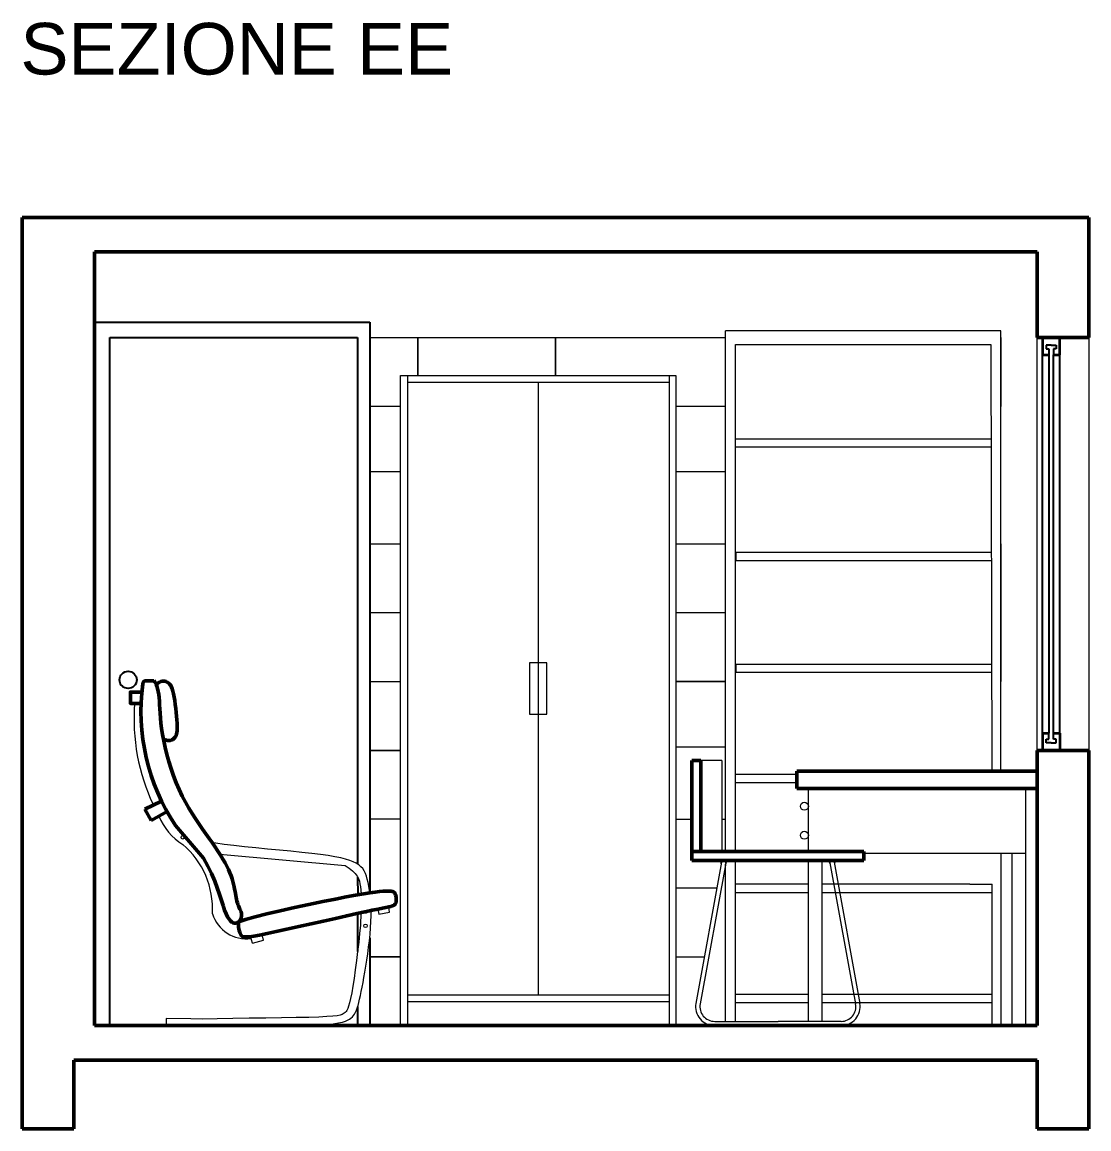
# Model space of a CAD drawing. Header units: millimetres. Extents: x 3258 to 5904, y 891 to 1994.
# Drawn here: x 4888.5 to 5198.5, y 1623.3 to 1945 of the extents above; entities that cross this region are included whole.
import ezdxf

# ---------------------------------------------------------------- set-up
doc = ezdxf.new("R2010")
doc.units = ezdxf.units.MM
doc.header["$LTSCALE"] = 0.5
for name, color, linetype, lineweight in [('AA - linee oggetti sezionati', 6, 'Continuous', 50), ('AA - montanti', 7, 'Continuous', 35), ('AA - pareti sezionate', 7, 'Continuous', 50), ('AA - serramenti e porte', 4, 'Continuous', 25), ('AA - struttura finestre', 1, 'Continuous', 25), ('AA- arredo', 8, 'Continuous', 18)]:
    doc.layers.add(name, color=color, linetype=linetype, lineweight=lineweight)
doc.styles.add('ARIAL', font='arial.ttf')

msp = doc.modelspace()

# ---------------------------------------------------------------- linework, layer by layer
at = {"layer": 'AA - linee oggetti sezionati'}
for p, q in [((5083.14, 1730.38), (5083.14, 1701.38)), ((5085.7, 1730.38), (5083.14, 1730.38)), ((5085.7, 1730.38), (5085.7, 1703.94)), ((5113.66, 1727.34), (5183.51, 1727.34)), ((5113.66, 1727.34), (5113.66, 1722.24)), ((5183.51, 1722.24), (5113.66, 1722.24)), ((4924.18, 1716.29), (4929.01, 1718.63)), ((4924.18, 1716.29), (4926.05, 1713.01)), ((4926.05, 1713.01), (4930.61, 1715.55)), ((5133.14, 1703.94), (5083.14, 1703.94)), ((5133.14, 1703.94), (5133.14, 1701.38)), ((5133.14, 1701.38), (5083.14, 1701.38)), ((5133.14, 1701.38), (5083.14, 1701.38))]:
    msp.add_line(p, q, dxfattribs=at)
at = {"layer": 'AA - linee oggetti sezionati', "elevation": 0}
for points in [[(4924.48, 1753.59), (4926.79, 1753.54)], [(4923.31, 1750.29), (4923.31, 1750.29), (4919.98, 1750.29), (4919.98, 1746.99), (4923.09, 1746.99)]]:
    msp.add_lwpolyline(points, dxfattribs=at)
at = {"layer": 'AA - linee oggetti sezionati'}
for points in [[(4926.79, 1753.54), (4927.01, 1753.35), (4927.24, 1753.03), (4927.46, 1752.57), (4927.66, 1751.99), (4927.86, 1751.3), (4928.04, 1750.51), (4928.19, 1749.63), (4928.31, 1748.68), (4928.4, 1747.66), (4928.47, 1746.56), (4928.54, 1745.38), (4928.62, 1744.12), (4928.72, 1742.75), (4928.86, 1741.28), (4929.05, 1739.69), (4929.31, 1737.98), (4929.65, 1736.14), (4930.08, 1734.19), (4930.57, 1732.18), (4931.15, 1730.11), (4931.79, 1728.03), (4932.5, 1725.96), (4933.28, 1723.92), (4934.12, 1721.95), (4935.01, 1720.08), (4935.95, 1718.29), (4936.93, 1716.59), (4937.93, 1714.96), (4938.94, 1713.4), (4939.95, 1711.91), (4940.95, 1710.47), (4941.93, 1709.09), (4942.87, 1707.75), (4943.69, 1706.57)], [(4929.55, 1736.7), (4930.13, 1736.42), (4930.67, 1736.25), (4931.15, 1736.2), (4931.59, 1736.24), (4931.98, 1736.37), (4932.33, 1736.56), (4932.63, 1736.8), (4932.88, 1737.07), (4933.09, 1737.37), (4933.27, 1737.7), (4933.4, 1738.08), (4933.5, 1738.53), (4933.56, 1739.05), (4933.59, 1739.66), (4933.58, 1740.38), (4933.55, 1741.22), (4933.49, 1742.19), (4933.4, 1743.26), (4933.29, 1744.39), (4933.16, 1745.55), (4933.01, 1746.7), (4932.85, 1747.82), (4932.67, 1748.85), (4932.49, 1749.78), (4932.3, 1750.57), (4932.1, 1751.22), (4931.9, 1751.76), (4931.68, 1752.2), (4931.44, 1752.54), (4931.19, 1752.82), (4930.92, 1753.03), (4930.63, 1753.2), (4930.31, 1753.34), (4929.98, 1753.43), (4929.62, 1753.47), (4929.23, 1753.45), (4928.83, 1753.34), (4928.4, 1753.15), (4927.96, 1752.86), (4927.49, 1752.46)], [(4928.11, 1750.05), (4928.11, 1750.07)], [(4943.71, 1706.57), (4946.17, 1702.86), (4946.85, 1701.75), (4947.47, 1700.68), (4948.02, 1699.66), (4948.49, 1698.69), (4948.89, 1697.75), (4949.22, 1696.87), (4949.51, 1696.02), (4949.75, 1695.21), (4949.94, 1694.45), (4950.11, 1693.72), (4950.25, 1693.03), (4950.38, 1692.38), (4950.49, 1691.76), (4950.6, 1691.17), (4950.7, 1690.61), (4950.81, 1690.08), (4950.93, 1689.57), (4951.07, 1689.07), (4951.23, 1688.6), (4951.41, 1688.13), (4951.6, 1687.68), (4951.79, 1687.24), (4951.97, 1686.81), (4952.12, 1686.38), (4952.23, 1685.96), (4952.28, 1685.55), (4952.27, 1685.14), (4952.19, 1684.73), (4952.03, 1684.34), (4951.82, 1683.98), (4951.55, 1683.66), (4951.24, 1683.4), (4950.91, 1683.21), (4950.55, 1683.1), (4950.18, 1683.09), (4949.8, 1683.19), (4949.42, 1683.41), (4949.03, 1683.78), (4948.64, 1684.31), (4948.23, 1685), (4947.8, 1685.88), (4947.36, 1686.95), (4946.9, 1688.25), (4946.41, 1689.76), (4945.86, 1691.47), (4945.23, 1693.36), (4944.48, 1695.38), (4943.58, 1697.52), (4942.49, 1699.74), (4941.2, 1702.01), (4933.06, 1711.52)], [(4989.55, 1691.94), (4989.55, 1691.94), (4991.09, 1692.16), (4992.33, 1692.3), (4993.34, 1692.39), (4994.15, 1692.45), (4994.82, 1692.46), (4995.37, 1692.46), (4995.8, 1692.42), (4996.14, 1692.35), (4996.41, 1692.25), (4996.6, 1692.12), (4996.75, 1691.97), (4996.87, 1691.78), (4996.97, 1691.56), (4997.05, 1691.32), (4997.11, 1691.06), (4997.16, 1690.78), (4997.2, 1690.5), (4997.22, 1690.22), (4997.23, 1689.95), (4997.24, 1689.69), (4997.23, 1689.44), (4997.2, 1689.21), (4997.15, 1689), (4997.05, 1688.8), (4996.91, 1688.62), (4996.7, 1688.45), (4996.43, 1688.29), (4996.08, 1688.14), (4995.62, 1688), (4995.03, 1687.85), (4994.25, 1687.68), (4993.24, 1687.47), (4991.93, 1687.2), (4990.28, 1686.87), (4989.92, 1686.79)], [(4951.41, 1683.51), (4953.4, 1684.17), (4956.22, 1684.96), (4959.66, 1685.82), (4963.54, 1686.74), (4967.67, 1687.66), (4971.84, 1688.56), (4975.86, 1689.4), (4979.54, 1690.14), (4982.72, 1690.76), (4985.42, 1691.26), (4989.55, 1691.94)], [(4989.92, 1686.79), (4985.78, 1685.91), (4982.86, 1685.27), (4979.58, 1684.53), (4976.07, 1683.75), (4972.46, 1682.94), (4968.89, 1682.14), (4965.48, 1681.38), (4962.37, 1680.7), (4959.68, 1680.12), (4957.51, 1679.68), (4955.82, 1679.37), (4954.55, 1679.19), (4953.63, 1679.11), (4952.99, 1679.14), (4952.56, 1679.27), (4952.28, 1679.48), (4952.08, 1679.77), (4951.89, 1680.12), (4951.73, 1680.53), (4951.59, 1680.99), (4951.47, 1681.47), (4951.39, 1681.98), (4951.35, 1682.5), (4951.36, 1683.01), (4951.41, 1683.51)]]:
    msp.add_lwpolyline(points, dxfattribs=at)
for centre, radius, start, end in [((4924.43, 1752.75), 0.841, 86.3923, 181.379), ((4983.07, 1744.71), 60.02, 172.3224, 213.5756)]:
    msp.add_arc(centre, radius, start, end, dxfattribs=at)
at = {"layer": 'AA - montanti'}
for p, q in [((5185.05, 1853.34), (5185.05, 1848.34)), ((5185.05, 1848.34), (5186.9, 1848.34)), ((5188.2, 1848.34), (5190.05, 1848.34)), ((5185.05, 1738.34), (5186.9, 1738.34)), ((5188.2, 1738.34), (5190.05, 1738.34))]:
    msp.add_line(p, q, dxfattribs=at)
at = {"layer": 'AA - montanti', "linetype": 'Continuous'}
for p, q in [((5190.05, 1848.34), (5190.05, 1853.34)), ((5185.05, 1738.34), (5185.05, 1733.34)), ((5190.05, 1738.34), (5190.05, 1733.34))]:
    msp.add_line(p, q, dxfattribs=at)
at = {"layer": 'AA - pareti sezionate'}
for p, q in [((4888.51, 1888.27), (5198.51, 1888.27)), ((4888.51, 1623.34), (4888.51, 1888.27)), ((5198.51, 1853.34), (5198.51, 1888.27)), ((5183.51, 1878.27), (4909.51, 1878.27)), ((4909.51, 1653.34, 0), (4909.51, 1878.27)), ((5183.51, 1853.34), (5183.51, 1878.27)), ((5183.51, 1853.34), (5198.51, 1853.34)), ((5183.51, 1653.34), (5183.51, 1733.34)), ((5183.51, 1733.34), (5198.51, 1733.34)), ((5198.51, 1733.34), (5198.51, 1653.34)), ((5198.51, 1623.34), (5198.51, 1653.34)), ((4903.51, 1643.34), (4903.51, 1623.34)), ((5183.51, 1643.34), (5183.51, 1623.34)), ((4903.51, 1623.34), (4888.51, 1623.34)), ((5183.51, 1623.34), (5198.51, 1623.34))]:
    msp.add_line(p, q, dxfattribs=at)
at = {"layer": 'AA - pareti sezionate', "elevation": 0}
for points in [[(5183.51, 1653.34), (4909.51, 1653.34)], [(4903.51, 1643.34), (5183.51, 1643.34)]]:
    msp.add_lwpolyline(points, dxfattribs=at)
at = {"layer": 'AA - serramenti e porte'}
for p, q in [((4909.51, 1857.84), (4989.51, 1857.84)), ((4989.51, 1857.84), (4989.51, 1814.29)), ((4914.01, 1853.34), (4986.01, 1853.34)), ((4914.01, 1653.34), (4914.01, 1853.34)), ((4923.01, 1853.34), (4986.01, 1853.34)), ((4986.01, 1853.34), (4986.01, 1814.29)), ((5185.05, 1738.34), (5185.05, 1848.34)), ((5190.05, 1738.34), (5190.05, 1848.34)), ((4986.01, 1814.29), (4986.01, 1700.28)), ((4989.51, 1814.29), (4989.51, 1693.35)), ((4986.01, 1696.53), (4986.02, 1691.36)), ((4989.51, 1693.34), (4989.51, 1692.08)), ((4986.01, 1685.96), (4986.01, 1674.9)), ((4989.51, 1678.83), (4989.51, 1653.34)), ((4986.01, 1658.85), (4986.01, 1653.34))]:
    msp.add_line(p, q, dxfattribs=at)
msp.add_circle((4919.31, 1753.84), 2.5, dxfattribs=at)
at = {"layer": 'AA - struttura finestre'}
for p, q in [((5187.55, 1851.11), (5186.07, 1851.11)), ((5186.07, 1851.11), (5186.07, 1850.1)), ((5186.07, 1850.1), (5186.9, 1850.1)), ((5186.9, 1850.1), (5186.9, 1848.34)), ((5187.55, 1851.11), (5189.03, 1851.11)), ((5189.03, 1850.1), (5188.2, 1850.1)), ((5188.2, 1850.1), (5188.2, 1848.34)), ((5189.03, 1851.11), (5189.03, 1850.1)), ((5186.9, 1848.34), (5186.9, 1738.34)), ((5188.2, 1738.34), (5188.2, 1848.34)), ((5186.9, 1736.57), (5186.9, 1738.34)), ((5188.2, 1736.57), (5188.2, 1738.34)), ((5186.07, 1735.57), (5186.07, 1736.57)), ((5186.07, 1736.57), (5186.9, 1736.57)), ((5187.55, 1735.57), (5186.07, 1735.57)), ((5187.55, 1735.57), (5189.03, 1735.57)), ((5189.03, 1736.57), (5188.2, 1736.57)), ((5189.03, 1735.57), (5189.03, 1736.57))]:
    msp.add_line(p, q, dxfattribs=at)
at = {"layer": 'AA- arredo'}
for p, q in [((5003.51, 1853.34), (5092.95, 1853.34)), ((5003.51, 1842.34), (5003.51, 1853.34)), ((5043.51, 1853.34), (5043.51, 1842.34)), ((5043.51, 1842.34), (5043.51, 1853.34)), ((5043.51, 1842.34), (5043.51, 1853.34)), ((5172.95, 1855.34), (5092.95, 1855.34)), ((5172.95, 1727.34), (5172.95, 1855.34)), ((5183.51, 1733.34), (5183.51, 1853.34)), ((5198.51, 1853.34), (5198.51, 1733.34)), ((5095.83, 1703.94), (5095.83, 1851.34)), ((5095.83, 1851.34), (5170.06, 1851.34)), ((5170.06, 1851.34), (5170.35, 1727.34)), ((5000.5, 1842.34), (5000.5, 1653.34)), ((5000.5, 1840.34), (5076.5, 1840.34)), ((5038.5, 1840.34), (5038.5, 1662.34)), ((5076.5, 1842.34), (5076.5, 1653.34)), ((5170.12, 1823.85), (5095.95, 1823.85)), ((5095.95, 1821.55), (5170.13, 1821.55)), ((4998.5, 1814.29), (4989.51, 1814.29)), ((5092.95, 1814.29), (5078.5, 1814.29)), ((5170.2, 1790.85), (5095.95, 1790.85)), ((5095.95, 1790.85), (5095.95, 1788.55)), ((5095.95, 1788.55), (5170.21, 1788.55)), ((5170.28, 1758.35), (5095.95, 1758.35)), ((5095.95, 1758.35), (5095.95, 1756.05)), ((5095.95, 1756.05), (5170.28, 1756.05)), ((5092.95, 1734.29), (5078.5, 1734.29)), ((5091.88, 1730.38), (5085.7, 1730.38)), ((5091.88, 1730.38), (5091.88, 1703.94)), ((5113.66, 1726.35), (5095.95, 1726.35)), ((5095.95, 1724.05), (5113.66, 1724.05)), ((5116.99, 1703.94), (5116.99, 1722.24)), ((5180.18, 1653.34), (5180.18, 1722.24)), ((4944.78, 1706.37), (4943.71, 1706.57)), ((4947.25, 1706.02), (4944.78, 1706.37)), ((4950.06, 1705.67), (4947.25, 1706.02)), ((4953.17, 1705.34), (4950.06, 1705.67)), ((4956.46, 1705), (4953.17, 1705.34)), ((4959.86, 1704.67), (4956.46, 1705)), ((4945.93, 1703.23), (4982.35, 1699.9)), ((4963.27, 1704.34), (4959.86, 1704.67)), ((4966.61, 1704.02), (4963.27, 1704.34)), ((4969.77, 1703.7), (4966.61, 1704.02)), ((4972.66, 1703.38), (4969.77, 1703.7)), ((4975.23, 1703.07), (4972.66, 1703.38)), ((4977.47, 1702.76), (4975.23, 1703.07)), ((4979.41, 1702.44), (4977.47, 1702.76)), ((4981.08, 1702.11), (4979.41, 1702.44)), ((4982.51, 1701.75), (4981.08, 1702.11)), ((4983.72, 1701.38), (4982.51, 1701.75)), ((5180.18, 1703.38), (5133.14, 1703.38)), ((5176.18, 1653.34), (5176.18, 1703.38)), ((4982.35, 1699.9), (4983.59, 1699.09)), ((4983.59, 1699.09), (4984.56, 1698.31)), ((4984.75, 1700.98), (4983.72, 1701.38)), ((4985.61, 1700.54), (4984.75, 1700.98)), ((4986.35, 1700.07), (4985.61, 1700.54)), ((4986.96, 1699.54), (4986.35, 1700.07)), ((4987.48, 1698.97), (4986.96, 1699.54)), ((4987.91, 1698.32), (4987.48, 1698.97)), ((5091.79, 1700.87), (5084.31, 1659.8)), ((5093, 1700.59), (5085.54, 1659.65)), ((5095.83, 1654.58), (5095.83, 1701.38)), ((5116.99, 1654.58), (5116.99, 1701.38)), ((5120.99, 1654.58), (5120.99, 1701.38)), ((5123.26, 1700.71), (5130.74, 1659.65)), ((5124.48, 1700.87), (5131.97, 1659.8)), ((4984.56, 1698.31), (4985.3, 1697.57)), ((4985.3, 1697.57), (4985.85, 1696.83)), ((4985.85, 1696.83), (4986.24, 1696.1)), ((4986.24, 1696.1), (4986.51, 1695.34)), ((4986.51, 1695.34), (4986.69, 1694.55)), ((4988.27, 1697.61), (4987.91, 1698.32)), ((4988.56, 1696.81), (4988.27, 1697.61)), ((4988.82, 1695.92), (4988.56, 1696.81)), ((4989.05, 1694.94), (4988.82, 1695.92)), ((4986.69, 1694.55), (4986.82, 1693.72)), ((4986.82, 1693.72), (4986.93, 1692.82)), ((4986.93, 1692.82), (4987.02, 1691.52)), ((4989.26, 1693.85), (4989.05, 1694.94)), ((4989.53, 1691.94), (4989.26, 1693.85)), ((5116.99, 1694.49), (5095.95, 1694.49)), ((5142.14, 1694.49), (5120.99, 1694.49)), ((5163.95, 1694.49), (5142.14, 1694.49)), ((5163.95, 1694.49), (5170.43, 1694.51)), ((5170.43, 1653.34), (5170.43, 1694.49)), ((5095.95, 1692.05), (5116.99, 1692.05)), ((5120.99, 1692.05), (5141.74, 1692.05)), ((5141.74, 1692.05), (5170.43, 1692.05)), ((4986.95, 1686.16), (4986.8, 1682.5)), ((4989.93, 1685.3), (4989.92, 1686.79)), ((4986.8, 1682.5), (4986.58, 1680.15)), ((4989.78, 1681.77), (4989.88, 1683.57)), ((4989.88, 1683.57), (4989.93, 1685.3)), ((4986.58, 1680.15), (4986.32, 1677.59)), ((4989.43, 1678.02), (4989.62, 1679.91)), ((4989.62, 1679.91), (4989.78, 1681.77)), ((4986.32, 1677.59), (4986.01, 1674.92)), ((4988.94, 1674.24), (4989.19, 1676.12)), ((4989.19, 1676.12), (4989.43, 1678.02)), ((4986.01, 1674.92), (4985.68, 1672.23)), ((4988.66, 1672.4), (4988.94, 1674.24)), ((4985.33, 1669.59), (4984.97, 1667.09)), ((4985.68, 1672.23), (4985.33, 1669.59)), ((4988.1, 1668.92), (4988.38, 1670.62)), ((4988.38, 1670.62), (4988.66, 1672.4)), ((4984.97, 1667.09), (4984.62, 1664.81)), ((4987.57, 1665.86), (4987.83, 1667.33)), ((4987.83, 1667.33), (4988.1, 1668.92)), ((4984.62, 1664.81), (4984.28, 1662.84)), ((4986.82, 1662.06), (4987.07, 1663.22)), ((4987.07, 1663.22), (4987.31, 1664.48)), ((4987.31, 1664.48), (4987.57, 1665.86)), ((4983.67, 1659.98), (4983.4, 1659.02)), ((4983.97, 1661.24), (4983.67, 1659.98)), ((4984.28, 1662.84), (4983.97, 1661.24)), ((4986.12, 1659.2), (4986.35, 1660.05)), ((4986.35, 1660.05), (4986.59, 1661)), ((4986.59, 1661), (4986.82, 1662.06)), ((5116.99, 1662.35), (5095.95, 1662.35)), ((5095.95, 1660.05), (5116.99, 1660.05)), ((5170.43, 1662.35), (5120.99, 1662.35)), ((5120.99, 1660.05), (5170.43, 1660.05)), ((5136.86, 1662.35), (5132.62, 1662.35)), ((5132.62, 1660.05), (5136.48, 1660.05)), ((4981.85, 1656.76), (4981.47, 1656.57)), ((4982.13, 1656.95), (4981.85, 1656.76)), ((4982.38, 1657.16), (4982.13, 1656.95)), ((4982.63, 1657.42), (4982.38, 1657.16)), ((4982.88, 1657.79), (4982.63, 1657.42)), ((4983.13, 1658.3), (4982.88, 1657.79)), ((4983.4, 1659.02), (4983.13, 1658.3)), ((4984.81, 1656.27), (4985.12, 1656.71)), ((4985.12, 1656.71), (4985.4, 1657.22)), ((4985.4, 1657.22), (4985.65, 1657.8)), ((4985.65, 1657.8), (4985.89, 1658.46)), ((4985.89, 1658.46), (4986.12, 1659.2)), ((4930.41, 1655.45), (4930.41, 1653.34)), ((4937.51, 1655.34), (4930.41, 1655.45)), ((4941.04, 1655.21), (4937.51, 1655.34)), ((4945.19, 1655.33), (4941.04, 1655.21)), ((4949.74, 1655.42), (4945.19, 1655.33)), ((4954.51, 1655.49), (4949.74, 1655.42)), ((4959.29, 1655.55), (4954.51, 1655.49)), ((4963.9, 1655.61), (4959.29, 1655.55)), ((4968.13, 1655.67), (4963.9, 1655.61)), ((4971.8, 1655.74), (4968.13, 1655.67)), ((4971.22, 1653.39), (4974.35, 1653.54)), ((4974.77, 1655.84), (4971.8, 1655.74)), ((4974.35, 1653.54), (4976.87, 1653.71)), ((4977.06, 1655.95), (4974.77, 1655.84)), ((4976.87, 1653.71), (4978.86, 1653.9)), ((4978.79, 1656.09), (4977.06, 1655.95)), ((4980.03, 1656.24), (4978.79, 1656.09)), ((4978.86, 1653.9), (4980.41, 1654.12)), ((4980.9, 1656.4), (4980.03, 1656.24)), ((4980.41, 1654.12), (4981.58, 1654.36)), ((4981.47, 1656.57), (4980.9, 1656.4)), ((4981.58, 1654.36), (4982.45, 1654.62)), ((4982.45, 1654.62), (4983.11, 1654.9)), ((4983.11, 1654.9), (4983.63, 1655.2)), ((4983.63, 1655.2), (4984.08, 1655.52)), ((4984.08, 1655.52), (4984.47, 1655.87)), ((4984.47, 1655.87), (4984.81, 1656.27)), ((5089.77, 1654.58), (5108.23, 1654.58)), ((5126.51, 1654.58), (5108.23, 1654.58))]:
    msp.add_line(p, q, dxfattribs=at)
at = {"layer": 'AA- arredo', "lineweight": 13}
for p, q in [((5000.5, 1662.34), (5076.5, 1662.34)), ((5000.5, 1660.34), (5076.5, 1660.34))]:
    msp.add_line(p, q, dxfattribs=at)
at = {"layer": 'AA- arredo', "elevation": 0}
for points in [[(4989.51, 1853.34), (5003.51, 1853.34), (5003.51, 1842.34)], [(5092.95, 1793.34), (5092.95, 1793.34), (5092.95, 1855.34)], [(5172.95, 1853.34), (5172.95, 1853.34), (5172.95, 1833.34)], [(4998.5, 1833.34), (4989.51, 1833.34)], [(5092.95, 1833.34), (5078.5, 1833.34)], [(5172.95, 1793.34), (5172.95, 1812.39)], [(4989.51, 1793.34), (4998.5, 1793.34)], [(5078.5, 1793.34), (5092.95, 1793.34)], [(5092.95, 1703.94), (5092.95, 1793.34)], [(5172.95, 1793.34), (5172.95, 1793.34), (5172.95, 1773.34)], [(4998.5, 1773.34), (4989.51, 1773.34)], [(5092.95, 1773.34), (5078.5, 1773.34)], [(5172.95, 1773.34), (5172.95, 1773.34), (5172.95, 1753.34)], [(4989.51, 1753.34), (4998.5, 1753.34)], [(5078.5, 1753.34), (5092.95, 1753.34)], [(5092.95, 1753.34), (5078.5, 1753.34)], [(4989.51, 1733.34), (4998.5, 1733.34)], [(4998.5, 1733.34), (4989.51, 1733.34)], [(4998.5, 1713.34), (4989.51, 1713.34)], [(5078.5, 1713.34), (5083.14, 1713.34)], [(5091.88, 1713.34), (5092.95, 1713.34)], [(5172.95, 1703.38), (5172.95, 1673.34)], [(5092.95, 1654.58), (5092.95, 1700.31)], [(5090.42, 1693.34), (5078.5, 1693.34)], [(4991.9, 1687.2), (4992.13, 1685.76), (4995.27, 1686.36), (4995.03, 1687.85)], [(4955.49, 1677.33), (4954.92, 1679.24)], [(4955.49, 1677.33), (4958.68, 1678.19), (4958.28, 1679.84)], [(4998.5, 1673.39), (4989.51, 1673.34)], [(4989.51, 1673.34), (4998.5, 1673.34)], [(5078.5, 1673.34), (5086.77, 1673.34)], [(5172.95, 1673.34), (5172.95, 1653.34)]]:
    msp.add_lwpolyline(points, dxfattribs=at)
for points in [[(4998.5, 1842.34), (5078.5, 1842.34), (5078.5, 1653.34), (4998.5, 1653.34)], [(5041, 1743.84), (5041, 1758.84), (5036, 1758.84), (5036, 1743.84)]]:
    msp.add_lwpolyline(points, close=True, dxfattribs=at)
at = {"layer": 'AA- arredo'}
for centre, radius in [((5115.83, 1717.1), 1.16), ((4935.18, 1708.07), 0.494), ((5115.83, 1708.69), 1.16), ((4988.29, 1682.36), 0.494)]:
    msp.add_circle(centre, radius, dxfattribs=at)
for centre, radius, start, end in [((4978.74, 1742.33), 57.72, 175.3648, 205.4972), ((4944.04, 1720.42), 16.92, 201.3538, 238.5141), ((4919.29, 1687.28), 24.56, 356.7367, 49.6259), ((5090.78, 1700.35), 0.911, 358.663, 73.0643), ((5092.4, 1700.76), 0.619, 344.107, 169.6741), ((5094.2, 1700.16), 1.27, 123.323, 171.5301), ((5122.07, 1700.16), 1.27, 8.4699, 56.677), ((5123.88, 1700.76), 0.619, 10.3259, 184.752), ((5125.49, 1700.35), 0.911, 106.9357, 181.337), ((4953.63, 1688.86), 10.26, 196.9137, 278.108), ((4988.44, 1686.59), 0.494, 205.4062, 358.6245), ((5089.77, 1658.88), 5.54, 170.3625, 270), ((5089.77, 1658.88), 4.3, 169.6775, 270), ((5126.51, 1658.88), 5.54, 270, 9.6375), ((5126.51, 1658.88), 4.3, 270, 10.3225)]:
    msp.add_arc(centre, radius, start, end, dxfattribs=at)

# ---------------------------------------------------------------- texts
at = {"layer": 'AA - pareti sezionate', "insert": (4888.01, 1944.8), "char_height": 15, "attachment_point": 1, "style": 'ARIAL'}
msp.add_mtext_dynamic_manual_height_columns('SEZIONE EE', width=173.5939, gutter_width=12.5, heights=[0], dxfattribs=at)

doc.saveas('drawing.dxf')
